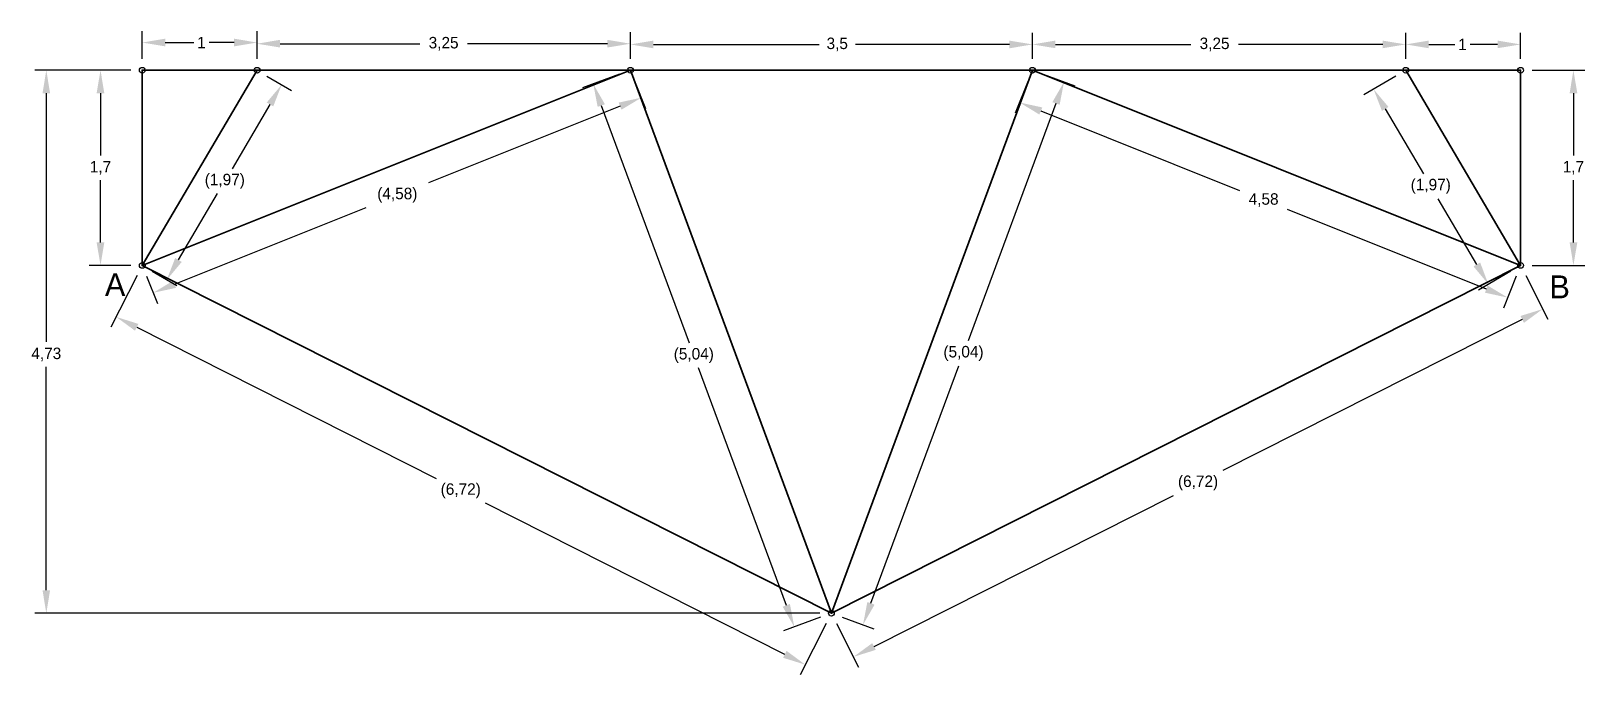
# Model space of a CAD drawing. Header units: metres. Extents: x -1 to 12.6, y -5.3 to 0.3.
import ezdxf

# ---------------------------------------------------------------- set-up
doc = ezdxf.new("R2010")
doc.units = ezdxf.units.M
doc.header["$PDMODE"] = 32
doc.header["$PDSIZE"] = 0.05
doc.dimstyles.new('EC', dxfattribs={"dimtxt": 0.1, "dimasz": 0.2, "dimexe": 0.1, "dimexo": 0.1, "dimgap": 0.05, "dimtad": 0, "dimtih": 1, "dimtoh": 1, "dimtxsty": 'Standard', "dimcen": 2, "dimadec": 0, "dimazin": 0, "dimtfac": 1, "dimtmove": 0, "dimatfit": 3, "dimfxl": 1, "dimarcsym": 0})

# ---------------------------------------------------------------- blocks, each defined once
blk = doc.blocks.new('*D1')
at = {"color": 0, "lineweight": -2, "transparency": 16777216}
for p, q in [((0, 0.1), (0, 0.341)), ((1, 0.1), (1, 0.341)), ((0.2, 0.241), (0.449, 0.241)), ((0.8, 0.241), (0.582, 0.241))]:
    blk.add_line(p, q, dxfattribs=at)
at = {"color": 0, "transparency": 16777216}
for points in [[(0.2, 0.275), (0.2, 0.208), (0, 0.241)], [(0.8, 0.275), (0.8, 0.208), (1, 0.241)]]:
    blk.add_solid(points, dxfattribs=at)
at = {"layer": 'Defpoints', "color": 0, "transparency": 16777216}
for p in [(0, 0.241), (0, 0), (1, 0)]:
    blk.add_point(p, dxfattribs=at)
at = {"color": 0, "transparency": 16777216, "insert": (0.515, 0.241), "char_height": 0.1, "attachment_point": 5}
blk.add_mtext('1', dxfattribs=at)
blk = doc.blocks.new('*D2')
at = {"color": 0, "lineweight": -2, "transparency": 16777216}
for p, q in [((11, 0.1), (11, 0.325)), ((12, 0.1), (12, 0.325)), ((11.2, 0.225), (11.428, 0.225)), ((11.8, 0.225), (11.561, 0.225))]:
    blk.add_line(p, q, dxfattribs=at)
at = {"color": 0, "transparency": 16777216}
for points in [[(11.2, 0.258), (11.2, 0.192), (11, 0.225)], [(11.8, 0.258), (11.8, 0.192), (12, 0.225)]]:
    blk.add_solid(points, dxfattribs=at)
at = {"layer": 'Defpoints', "color": 0, "transparency": 16777216}
for p in [(11, 0.225), (11, 0), (12, 0)]:
    blk.add_point(p, dxfattribs=at)
at = {"color": 0, "transparency": 16777216, "insert": (11.494, 0.225), "char_height": 0.1, "attachment_point": 5}
blk.add_mtext('1', dxfattribs=at)
blk = doc.blocks.new('*D3')
at = {"color": 0, "lineweight": -2, "transparency": 16777216}
for p, q in [((7.75, 0.1), (7.75, 0.325)), ((11, 0.1), (11, 0.325)), ((7.95, 0.225), (9.128, 0.225)), ((10.8, 0.225), (9.544, 0.225))]:
    blk.add_line(p, q, dxfattribs=at)
at = {"color": 0, "transparency": 16777216}
for points in [[(7.95, 0.258), (7.95, 0.192), (7.75, 0.225)], [(10.8, 0.258), (10.8, 0.192), (11, 0.225)]]:
    blk.add_solid(points, dxfattribs=at)
at = {"layer": 'Defpoints', "color": 0, "transparency": 16777216}
for p in [(7.75, 0.225), (7.75, 0), (11, 0)]:
    blk.add_point(p, dxfattribs=at)
at = {"color": 0, "transparency": 16777216, "insert": (9.336, 0.225), "char_height": 0.1, "attachment_point": 5}
blk.add_mtext('3,25', dxfattribs=at)
blk = doc.blocks.new('*D4')
at = {"color": 0, "lineweight": -2, "transparency": 16777216}
for p, q in [((4.25, 0.1), (4.25, 0.325)), ((7.75, 0.1), (7.75, 0.325)), ((4.45, 0.225), (5.893, 0.225)), ((7.55, 0.225), (6.209, 0.225))]:
    blk.add_line(p, q, dxfattribs=at)
at = {"color": 0, "transparency": 16777216}
for points in [[(4.45, 0.258), (4.45, 0.191), (4.25, 0.225)], [(7.55, 0.258), (7.55, 0.191), (7.75, 0.225)]]:
    blk.add_solid(points, dxfattribs=at)
at = {"layer": 'Defpoints', "color": 0, "transparency": 16777216}
for p in [(4.25, 0.225), (4.25, 0), (7.75, 0)]:
    blk.add_point(p, dxfattribs=at)
at = {"color": 0, "transparency": 16777216, "insert": (6.051, 0.225), "char_height": 0.1, "attachment_point": 5}
blk.add_mtext('3,5', dxfattribs=at)
blk = doc.blocks.new('*D5')
at = {"color": 0, "lineweight": -2, "transparency": 16777216}
for p, q in [((1, 0.1), (1, 0.331)), ((4.25, 0.1), (4.25, 0.331)), ((1.2, 0.231), (2.416, 0.231)), ((4.05, 0.231), (2.833, 0.231))]:
    blk.add_line(p, q, dxfattribs=at)
at = {"color": 0, "transparency": 16777216}
for points in [[(1.2, 0.265), (1.2, 0.198), (1, 0.231)], [(4.05, 0.265), (4.05, 0.198), (4.25, 0.231)]]:
    blk.add_solid(points, dxfattribs=at)
at = {"layer": 'Defpoints', "color": 0, "transparency": 16777216}
for p in [(1, 0.231), (1, 0), (4.25, 0)]:
    blk.add_point(p, dxfattribs=at)
at = {"color": 0, "transparency": 16777216, "insert": (2.624, 0.231), "char_height": 0.1, "attachment_point": 5}
blk.add_mtext('3,25', dxfattribs=at)
blk = doc.blocks.new('*D6')
at = {"color": 0, "lineweight": -2, "transparency": 16777216}
for p, q in [((-0.1, 0), (-0.463, 0)), ((-0.363, -0.2), (-0.363, -0.742)), ((-0.363, -1.5), (-0.363, -0.958)), ((-0.1, -1.7), (-0.463, -1.7))]:
    blk.add_line(p, q, dxfattribs=at)
at = {"color": 0, "transparency": 16777216}
for points in [[(-0.397, -0.2), (-0.33, -0.2), (-0.363, 0)], [(-0.397, -1.5), (-0.33, -1.5), (-0.363, -1.7)]]:
    blk.add_solid(points, dxfattribs=at)
at = {"layer": 'Defpoints', "color": 0, "transparency": 16777216}
for p in [(0, 0), (-0.363, 0), (0, -1.7)]:
    blk.add_point(p, dxfattribs=at)
at = {"color": 0, "transparency": 16777216, "insert": (-0.363, -0.85), "char_height": 0.1, "attachment_point": 5}
blk.add_mtext('1,7', dxfattribs=at)
blk = doc.blocks.new('*D7')
at = {"color": 0, "lineweight": -2, "transparency": 16777216}
for p, q in [((12.1, 0), (12.56, 0)), ((12.46, -0.2), (12.46, -0.742)), ((12.46, -1.5), (12.46, -0.958)), ((12.1, -1.7), (12.56, -1.7))]:
    blk.add_line(p, q, dxfattribs=at)
at = {"color": 0, "transparency": 16777216}
for points in [[(12.427, -0.2), (12.494, -0.2), (12.46, 0)], [(12.427, -1.5), (12.494, -1.5), (12.46, -1.7)]]:
    blk.add_solid(points, dxfattribs=at)
at = {"layer": 'Defpoints', "color": 0, "transparency": 16777216}
for p in [(12, 0), (12, -1.7), (12.46, -1.7)]:
    blk.add_point(p, dxfattribs=at)
at = {"color": 0, "transparency": 16777216, "insert": (12.46, -0.85), "char_height": 0.1, "attachment_point": 5}
blk.add_mtext('1,7', dxfattribs=at)
blk = doc.blocks.new('*D8')
at = {"color": 0, "lineweight": -2, "transparency": 16777216}
for p, q in [((1.086, -0.051), (1.3, -0.176)), ((1.112, -0.298), (0.783, -0.859)), ((0.315, -1.653), (0.655, -1.075)), ((0.086, -1.751), (0.3, -1.876))]:
    blk.add_line(p, q, dxfattribs=at)
at = {"color": 0, "transparency": 16777216}
for points in [[(1.084, -0.281), (1.141, -0.315), (1.214, -0.126)], [(0.287, -1.636), (0.344, -1.67), (0.214, -1.826)]]:
    blk.add_solid(points, dxfattribs=at)
at = {"layer": 'Defpoints', "color": 0, "transparency": 16777216}
for p in [(1, 0), (0, -1.7), (0.214, -1.826)]:
    blk.add_point(p, dxfattribs=at)
at = {"color": 0, "transparency": 16777216, "insert": (0.719, -0.967), "char_height": 0.1, "attachment_point": 5}
blk.add_mtext('(1,97)', dxfattribs=at)
blk = doc.blocks.new('*D9')
at = {"color": 0, "lineweight": -2, "transparency": 16777216}
for p, q in [((10.914, -0.051), (10.634, -0.215)), ((10.822, -0.337), (11.154, -0.902)), ((11.619, -1.692), (11.282, -1.119)), ((11.914, -1.751), (11.634, -1.915))]:
    blk.add_line(p, q, dxfattribs=at)
at = {"color": 0, "transparency": 16777216}
for points in [[(10.85, -0.32), (10.793, -0.354), (10.72, -0.165)], [(11.648, -1.675), (11.59, -1.709), (11.72, -1.865)]]:
    blk.add_solid(points, dxfattribs=at)
at = {"layer": 'Defpoints', "color": 0, "transparency": 16777216}
for p in [(11, 0), (10.72, -0.165), (12, -1.7)]:
    blk.add_point(p, dxfattribs=at)
at = {"color": 0, "transparency": 16777216, "insert": (11.218, -1.011), "char_height": 0.1, "attachment_point": 5}
blk.add_mtext('(1,97)', dxfattribs=at)
blk = doc.blocks.new('*D10')
at = {"color": 0, "lineweight": -2, "transparency": 16777216}
for p, q in [((4.287, -0.093), (4.383, -0.332)), ((4.16, -0.313), (2.491, -0.981)), ((0.281, -1.865), (1.95, -1.197)), ((0.037, -1.793), (0.133, -2.032))]:
    blk.add_line(p, q, dxfattribs=at)
at = {"color": 0, "transparency": 16777216}
for points in [[(4.148, -0.282), (4.172, -0.344), (4.346, -0.239)], [(0.269, -1.834), (0.294, -1.896), (0.096, -1.939)]]:
    blk.add_solid(points, dxfattribs=at)
at = {"layer": 'Defpoints', "color": 0, "transparency": 16777216}
for p in [(4.25, 0), (0, -1.7), (0.096, -1.939)]:
    blk.add_point(p, dxfattribs=at)
at = {"color": 0, "transparency": 16777216, "insert": (2.221, -1.089), "char_height": 0.1, "attachment_point": 5}
blk.add_mtext('(4,58)', dxfattribs=at)
blk = doc.blocks.new('*D11')
at = {"color": 0, "lineweight": -2, "transparency": 16777216}
for p, q in [((7.713, -0.093), (7.6, -0.374)), ((7.823, -0.355), (9.554, -1.048)), ((11.702, -1.907), (9.971, -1.214)), ((11.963, -1.793), (11.85, -2.074))]:
    blk.add_line(p, q, dxfattribs=at)
at = {"color": 0, "transparency": 16777216}
for points in [[(7.836, -0.324), (7.811, -0.386), (7.638, -0.281)], [(11.714, -1.876), (11.69, -1.938), (11.888, -1.981)]]:
    blk.add_solid(points, dxfattribs=at)
at = {"layer": 'Defpoints', "color": 0, "transparency": 16777216}
for p in [(7.75, 0), (7.638, -0.281), (12, -1.7)]:
    blk.add_point(p, dxfattribs=at)
at = {"color": 0, "transparency": 16777216, "insert": (9.763, -1.131), "char_height": 0.1, "attachment_point": 5}
blk.add_mtext('4,58', dxfattribs=at)
blk = doc.blocks.new('*D12')
at = {"color": 0, "lineweight": -2, "transparency": 16777216}
for p, q in [((7.844, -0.035), (8.119, -0.136)), ((7.955, -0.289), (7.19, -2.358)), ((6.344, -4.644), (7.11, -2.575)), ((6.094, -4.765), (6.369, -4.866))]:
    blk.add_line(p, q, dxfattribs=at)
at = {"color": 0, "transparency": 16777216}
for points in [[(7.924, -0.278), (7.987, -0.301), (8.025, -0.102)], [(6.313, -4.633), (6.376, -4.656), (6.275, -4.832)]]:
    blk.add_solid(points, dxfattribs=at)
at = {"layer": 'Defpoints', "color": 0, "transparency": 16777216}
for p in [(7.75, 0), (6, -4.73), (6.275, -4.832)]:
    blk.add_point(p, dxfattribs=at)
at = {"color": 0, "transparency": 16777216, "insert": (7.15, -2.467), "char_height": 0.1, "attachment_point": 5}
blk.add_mtext('(5,04)', dxfattribs=at)
blk = doc.blocks.new('*D13')
at = {"color": 0, "lineweight": -2, "transparency": 16777216}
for p, q in [((4.156, -0.035), (3.833, -0.154)), ((3.996, -0.307), (4.762, -2.376)), ((5.608, -4.662), (4.842, -2.593)), ((5.906, -4.765), (5.583, -4.884))]:
    blk.add_line(p, q, dxfattribs=at)
at = {"color": 0, "transparency": 16777216}
for points in [[(4.028, -0.296), (3.965, -0.319), (3.927, -0.12)], [(5.639, -4.65), (5.576, -4.674), (5.677, -4.85)]]:
    blk.add_solid(points, dxfattribs=at)
at = {"layer": 'Defpoints', "color": 0, "transparency": 16777216}
for p in [(4.25, 0), (3.927, -0.12), (6, -4.73)]:
    blk.add_point(p, dxfattribs=at)
at = {"color": 0, "transparency": 16777216, "insert": (4.802, -2.485), "char_height": 0.1, "attachment_point": 5}
blk.add_mtext('(5,04)', dxfattribs=at)
blk = doc.blocks.new('*D14')
at = {"color": 0, "lineweight": -2, "transparency": 16777216}
for p, q in [((-0.045, -1.789), (-0.272, -2.238)), ((-0.048, -2.239), (2.559, -3.556)), ((5.595, -5.089), (2.988, -3.772)), ((5.955, -4.819), (5.728, -5.268))]:
    blk.add_line(p, q, dxfattribs=at)
at = {"color": 0, "transparency": 16777216}
for points in [[(-0.033, -2.21), (-0.063, -2.269), (-0.227, -2.149)], [(5.61, -5.059), (5.58, -5.119), (5.773, -5.179)]]:
    blk.add_solid(points, dxfattribs=at)
at = {"layer": 'Defpoints', "color": 0, "transparency": 16777216}
for p in [(0, -1.7), (-0.227, -2.149), (6, -4.73)]:
    blk.add_point(p, dxfattribs=at)
at = {"color": 0, "transparency": 16777216, "insert": (2.773, -3.664), "char_height": 0.1, "attachment_point": 5}
blk.add_mtext('(6,72)', dxfattribs=at)
blk = doc.blocks.new('*D15')
at = {"color": 0, "lineweight": -2, "transparency": 16777216}
for p, q in [((12.045, -1.789), (12.237, -2.17)), ((12.014, -2.171), (9.407, -3.487)), ((6.371, -5.021), (8.978, -3.704)), ((6.045, -4.819), (6.237, -5.2))]:
    blk.add_line(p, q, dxfattribs=at)
at = {"color": 0, "transparency": 16777216}
for points in [[(11.999, -2.141), (12.029, -2.201), (12.192, -2.081)], [(6.356, -4.991), (6.386, -5.05), (6.192, -5.111)]]:
    blk.add_solid(points, dxfattribs=at)
at = {"layer": 'Defpoints', "color": 0, "transparency": 16777216}
for p in [(12, -1.7), (6, -4.73), (6.192, -5.111)]:
    blk.add_point(p, dxfattribs=at)
at = {"color": 0, "transparency": 16777216, "insert": (9.192, -3.596), "char_height": 0.1, "attachment_point": 5}
blk.add_mtext('(6,72)', dxfattribs=at)
blk = doc.blocks.new('*D16')
at = {"color": 0, "lineweight": -2, "transparency": 16777216}
for p, q in [((-0.1, 0), (-0.935, 0)), ((-0.835, -0.2), (-0.835, -2.367)), ((-0.835, -4.53), (-0.835, -2.584)), ((5.9, -4.73), (-0.935, -4.73))]:
    blk.add_line(p, q, dxfattribs=at)
at = {"color": 0, "transparency": 16777216}
for points in [[(-0.868, -0.2), (-0.802, -0.2), (-0.835, 0)], [(-0.868, -4.53), (-0.802, -4.53), (-0.835, -4.73)]]:
    blk.add_solid(points, dxfattribs=at)
at = {"layer": 'Defpoints', "color": 0, "transparency": 16777216}
for p in [(0, 0), (-0.835, 0), (6, -4.73)]:
    blk.add_point(p, dxfattribs=at)
at = {"color": 0, "transparency": 16777216, "insert": (-0.835, -2.476), "char_height": 0.1, "attachment_point": 5}
blk.add_mtext('4,73', dxfattribs=at)

msp = doc.modelspace()

# ---------------------------------------------------------------- linework, layer by layer
at = {"linetype": 'Continuous', "lineweight": 35}
for p, q in [((0, -1.7), (0, 0)), ((1, 0), (0, 0)), ((1, 0), (0, -1.7)), ((4.25, 0), (0, -1.7)), ((4.25, 0), (1, 0)), ((6, -4.73), (4.25, 0)), ((7.75, 0), (4.25, 0)), ((7.75, 0), (6, -4.73)), ((11, 0), (7.75, 0)), ((12, -1.7), (7.75, 0)), ((12, -1.7), (11, 0)), ((12, 0), (11, 0)), ((12, 0), (12, -1.7)), ((6, -4.73), (0, -1.7)), ((12, -1.7), (6, -4.73))]:
    msp.add_line(p, q, dxfattribs=at)
at = {"linetype": 'Continuous'}
for p in [(0, 0), (1, 0), (4.25, 0), (7.75, 0), (11, 0), (12, 0), (6, -4.73)]:
    msp.add_point(p, dxfattribs=at)
for p in [(0, -1.7), (12, -1.7)]:
    msp.add_point(p)

# ---------------------------------------------------------------- texts
at = {"char_height": 0.2, "attachment_point": 1}
for s, insert in [('A', (-0.325, -1.768)), ('B', (12.251, -1.787))]:
    msp.add_mtext_dynamic_manual_height_columns(s, width=0.44194, gutter_width=0.5, heights=[0], dxfattribs=dict(at, insert=insert))

# ---------------------------------------------------------------- dimensions: what is measured, and where the dimension line sits
for base, p1, p2, picture, middle in [((0, 0.241), (1, 0), (0, 0), '*D1', (0.515, 0.241)), ((1, 0.231), (4.25, 0), (1, 0), '*D5', (2.624, 0.231)), ((4.25, 0.225), (7.75, 0), (4.25, 0), '*D4', (6.051, 0.225)), ((7.75, 0.225), (11, 0), (7.75, 0), '*D3', (9.336, 0.225)), ((11, 0.225), (12, 0), (11, 0), '*D2', (11.494, 0.225))]:
    dim = msp.add_linear_dim(base=base, p1=p1, p2=p2, dimstyle='EC')
    dim.commit()
    dim.dimension.update_dxf_attribs({"geometry": picture, "text_midpoint": middle, "dimtype": 160})
dim = msp.add_linear_dim(base=(-0.835, 0), p1=(6, -4.73), p2=(0, 0), angle=90, dimstyle='EC')
dim.commit()
dim.dimension.update_dxf_attribs({"geometry": '*D16', "text_midpoint": (-0.835, -2.476), "dimtype": 160})
for base, p1, p2, picture, middle in [((-0.363, 0), (0, -1.7), (0, 0), '*D6', (-0.363, -0.85)), ((12.46, -1.7), (12, 0), (12, -1.7), '*D7', (12.46, -0.85))]:
    dim = msp.add_linear_dim(base=base, p1=p1, p2=p2, angle=90, dimstyle='EC')
    dim.commit()
    dim.dimension.update_dxf_attribs({"geometry": picture, "text_midpoint": middle})
for base, p1, p2, angle, picture, middle in [((0.214, -1.826), (1, 0), (0, -1.7), 239.5343, '*D8', (0.719, -0.967)), ((10.72, -0.165), (12, -1.7), (11, 0), 120.4656, '*D9', (11.218, -1.011))]:
    dim = msp.add_linear_dim(base=base, p1=p1, p2=p2, angle=angle, text='(<>)', dimstyle='EC')
    dim.commit()
    dim.dimension.update_dxf_attribs({"geometry": picture, "text_midpoint": middle, "dimtype": 161})
for p1, p2, distance, picture, middle in [((4.25, 0), (0, -1.7), 0.257, '*D10', (2.221, -1.089)), ((6, -4.73), (4.25, 0), 0.344, '*D13', (4.802, -2.485)), ((7.75, 0), (6, -4.73), 0.293, '*D12', (7.15, -2.467)), ((6, -4.73), (0, -1.7), 0.503, '*D14', (2.773, -3.664)), ((12, -1.7), (6, -4.73), 0.426, '*D15', (9.192, -3.596))]:
    dim = msp.add_aligned_dim(p1=p1, p2=p2, distance=distance, text='(<>)', dimstyle='EC')
    dim.commit()
    dim.dimension.update_dxf_attribs({"geometry": picture, "text_midpoint": middle})
dim = msp.add_aligned_dim(p1=(12, -1.7), p2=(7.75, 0), distance=0.303, dimstyle='EC')
dim.commit()
dim.dimension.update_dxf_attribs({"geometry": '*D11', "text_midpoint": (9.763, -1.131)})

doc.saveas('drawing.dxf')
